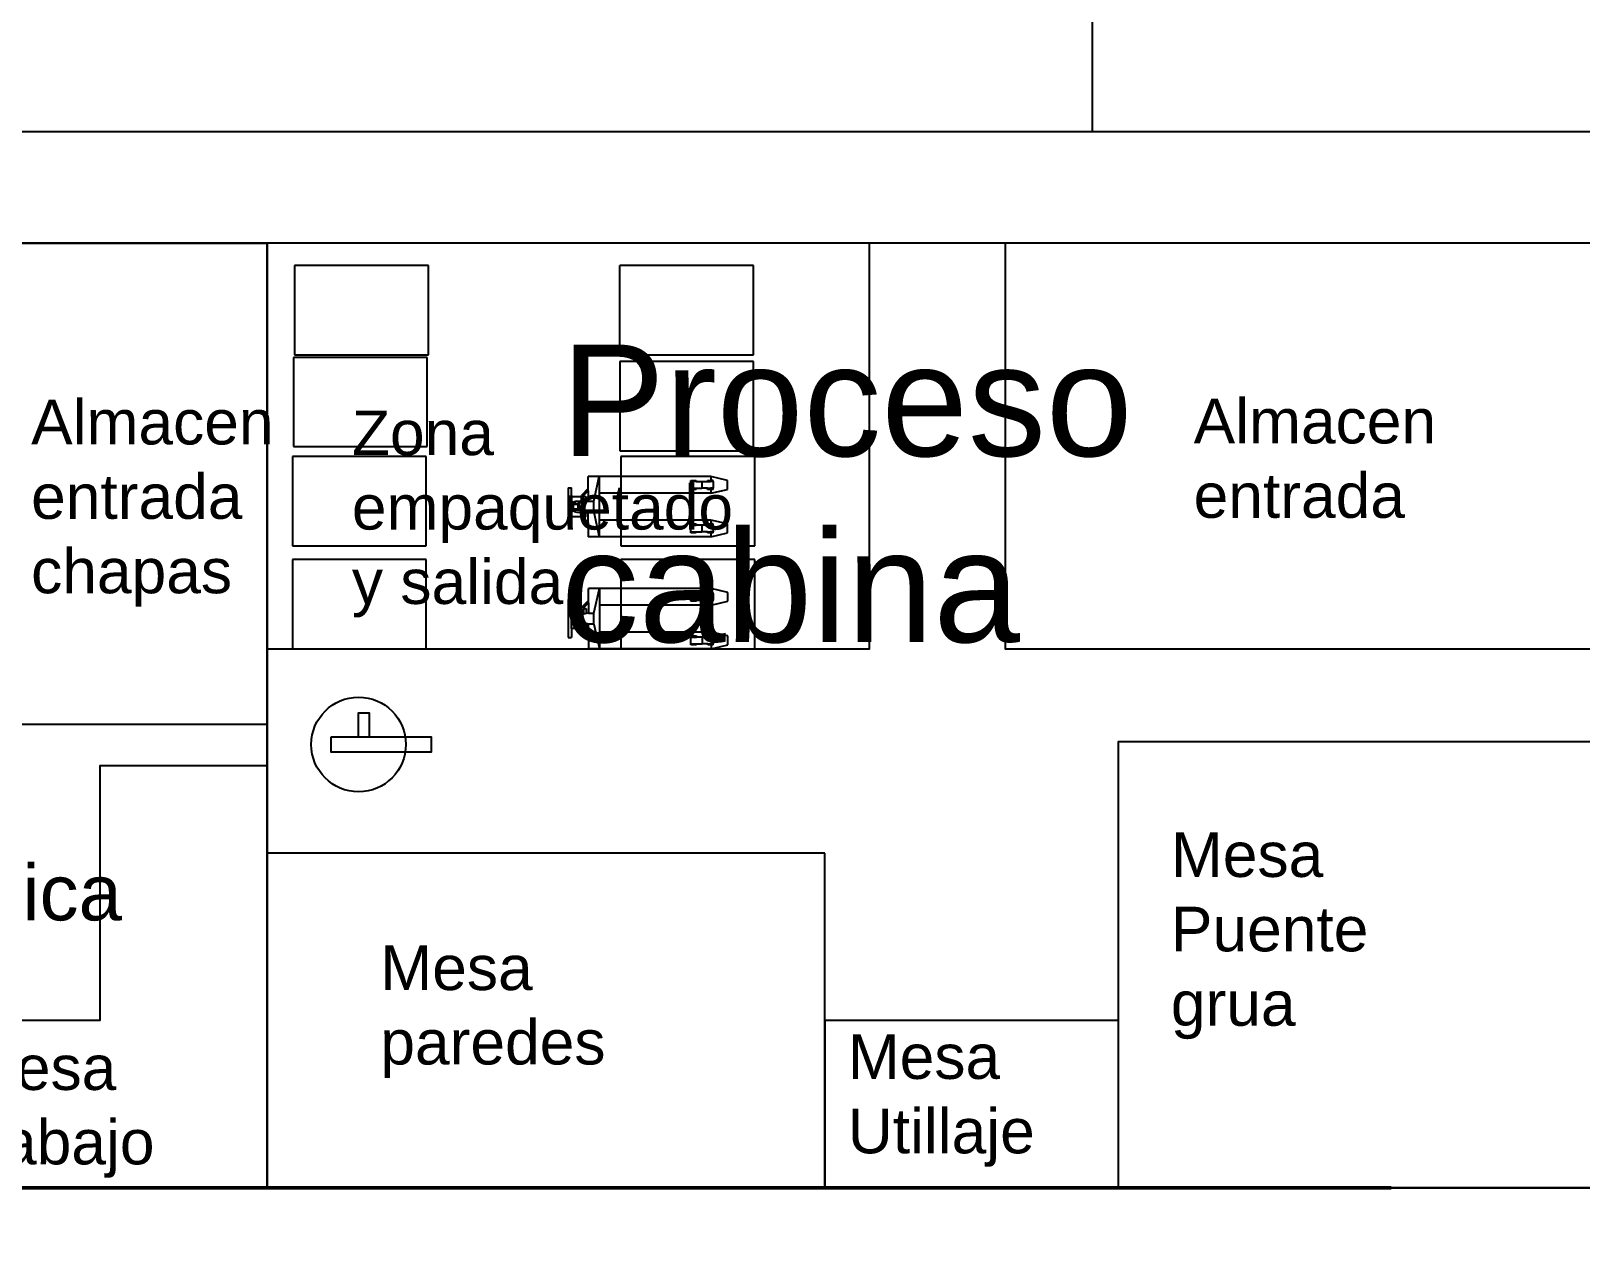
# Model space of a CAD drawing. Header units: millimetres. Extents: x 3051.7 to 3117.6, y 1576.4 to 1673.3.
# Drawn here: x 3089.74 to 3103.64, y 1587.99 to 1598.93 of the extents above; entities that cross this region are included whole.
import ezdxf

# ---------------------------------------------------------------- set-up
doc = ezdxf.new("R2010")
doc.units = ezdxf.units.MM
doc.layers.add('1º piso paredes', color=50, linetype='Continuous', lineweight=50)
for name, color, linetype in [('AR_Maquinas', 140, 'Continuous'), ('Edges', 7, 'Continuous'), ('Evacuacion 1er piso', 90, 'Continuous'), ('Muebles_Fabrica', 7, 'Continuous'), ('Zonas_Fabrica', 10, 'Continuous')]:
    doc.layers.add(name, color=color, linetype=linetype)
doc.styles.get("Standard").update_dxf_attribs({"font": 'arial.ttf'})

# ---------------------------------------------------------------- blocks, each defined once
blk = doc.blocks.new('pallet jackpl')
at = {"layer": 'Edges'}
for p, q in [((3.086, 3.498), (3.116, 3.498)), ((3.086, 3.498), (3.086, 3.158)), ((3.116, 3.418), (3.116, 3.498)), ((3.266, 3.49), (3.206, 3.428)), ((3.366, 3.598), (3.266, 3.598)), ((3.266, 3.49), (3.266, 3.598)), ((3.266, 3.469), (3.266, 3.49)), ((3.316, 3.378), (3.366, 3.598)), ((4.366, 3.598), (3.366, 3.598)), ((3.366, 3.598), (3.366, 3.448)), ((4.186, 3.563), (4.21, 3.563)), ((4.186, 3.553), (4.186, 3.563)), ((4.186, 3.493), (4.186, 3.553)), ((4.186, 3.553), (4.21, 3.553)), ((4.186, 3.483), (4.186, 3.493)), ((4.186, 3.493), (4.21, 3.493)), ((4.21, 3.483), (4.186, 3.483)), ((4.21, 3.563), (4.21, 3.553)), ((4.21, 3.563), (4.236, 3.563)), ((4.236, 3.553), (4.21, 3.553)), ((4.21, 3.483), (4.21, 3.493)), ((4.21, 3.493), (4.236, 3.493)), ((4.236, 3.483), (4.21, 3.483)), ((4.236, 3.563), (4.236, 3.553)), ((4.236, 3.553), (4.286, 3.553)), ((4.236, 3.483), (4.236, 3.493)), ((4.236, 3.493), (4.286, 3.493)), ((4.286, 3.553), (4.286, 3.493)), ((4.286, 3.553), (4.336, 3.553)), ((4.336, 3.493), (4.286, 3.493)), ((4.336, 3.563), (4.336, 3.553)), ((4.336, 3.563), (4.362, 3.563)), ((4.336, 3.553), (4.362, 3.553)), ((4.336, 3.493), (4.362, 3.493)), ((4.336, 3.483), (4.336, 3.493)), ((4.362, 3.483), (4.336, 3.483)), ((4.362, 3.553), (4.362, 3.563)), ((4.362, 3.563), (4.366, 3.563)), ((4.386, 3.553), (4.362, 3.553)), ((4.362, 3.483), (4.362, 3.493)), ((4.386, 3.493), (4.362, 3.493)), ((4.366, 3.483), (4.362, 3.483)), ((4.366, 3.598), (4.366, 3.563)), ((4.516, 3.563), (4.366, 3.598)), ((4.386, 3.563), (4.366, 3.563)), ((4.366, 3.448), (4.516, 3.483)), ((4.366, 3.483), (4.366, 3.448)), ((4.386, 3.483), (4.366, 3.483)), ((4.386, 3.553), (4.386, 3.563)), ((4.386, 3.553), (4.386, 3.493)), ((4.386, 3.483), (4.386, 3.493)), ((4.516, 3.483), (4.516, 3.563)), ((3.116, 3.368), (3.116, 3.418)), ((3.116, 3.418), (3.206, 3.418)), ((3.116, 3.358), (3.116, 3.368)), ((3.138, 3.368), (3.116, 3.368)), ((3.128, 3.358), (3.116, 3.358)), ((3.116, 3.348), (3.116, 3.358)), ((3.116, 3.348), (3.123, 3.345)), ((3.116, 3.343), (3.116, 3.348)), ((3.123, 3.345), (3.116, 3.343)), ((3.116, 3.313), (3.116, 3.343)), ((3.136, 3.348), (3.123, 3.345)), ((3.138, 3.368), (3.128, 3.358)), ((3.156, 3.358), (3.128, 3.358)), ((3.136, 3.308), (3.136, 3.348)), ((3.156, 3.348), (3.136, 3.348)), ((3.141, 3.372), (3.138, 3.368)), ((3.166, 3.378), (3.141, 3.372)), ((3.156, 3.358), (3.156, 3.348)), ((3.156, 3.358), (3.176, 3.358)), ((3.176, 3.348), (3.156, 3.348)), ((3.166, 3.378), (3.206, 3.378)), ((3.176, 3.358), (3.176, 3.348)), ((3.186, 3.358), (3.176, 3.358)), ((3.176, 3.308), (3.176, 3.348)), ((3.176, 3.348), (3.186, 3.348)), ((3.216, 3.366), (3.186, 3.359)), ((3.186, 3.359), (3.186, 3.358)), ((3.186, 3.358), (3.186, 3.348)), ((3.186, 3.348), (3.186, 3.308)), ((3.206, 3.418), (3.206, 3.428)), ((3.226, 3.428), (3.206, 3.428)), ((3.206, 3.378), (3.206, 3.418)), ((3.206, 3.378), (3.216, 3.378)), ((3.216, 3.378), (3.216, 3.366)), ((3.226, 3.369), (3.216, 3.366)), ((3.266, 3.469), (3.226, 3.428)), ((3.226, 3.418), (3.226, 3.428)), ((3.226, 3.369), (3.226, 3.418)), ((3.226, 3.418), (3.246, 3.418)), ((3.246, 3.373), (3.226, 3.369)), ((3.246, 3.418), (3.246, 3.373)), ((3.266, 3.378), (3.246, 3.373)), ((3.266, 3.469), (3.266, 3.378)), ((3.266, 3.378), (3.316, 3.378)), ((3.316, 3.278), (3.316, 3.378)), ((3.366, 3.448), (3.366, 3.208)), ((4.366, 3.448), (3.366, 3.448)), ((3.116, 3.313), (3.123, 3.311)), ((3.116, 3.308), (3.116, 3.313)), ((3.123, 3.311), (3.116, 3.308)), ((3.116, 3.298), (3.116, 3.308)), ((3.128, 3.298), (3.116, 3.298)), ((3.116, 3.288), (3.116, 3.298)), ((3.116, 3.238), (3.116, 3.288)), ((3.138, 3.288), (3.116, 3.288)), ((3.206, 3.238), (3.116, 3.238)), ((3.116, 3.238), (3.116, 3.158)), ((3.123, 3.311), (3.136, 3.308)), ((3.128, 3.298), (3.138, 3.288)), ((3.156, 3.298), (3.128, 3.298)), ((3.136, 3.308), (3.156, 3.308)), ((3.138, 3.288), (3.141, 3.285)), ((3.141, 3.285), (3.166, 3.278)), ((3.156, 3.308), (3.156, 3.298)), ((3.156, 3.308), (3.176, 3.308)), ((3.176, 3.298), (3.156, 3.298)), ((3.166, 3.278), (3.206, 3.278)), ((3.176, 3.308), (3.176, 3.298)), ((3.176, 3.308), (3.186, 3.308)), ((3.186, 3.298), (3.176, 3.298)), ((3.186, 3.308), (3.186, 3.298)), ((3.216, 3.29), (3.186, 3.298)), ((3.186, 3.298), (3.186, 3.298)), ((3.206, 3.278), (3.206, 3.238)), ((3.216, 3.278), (3.206, 3.278)), ((3.206, 3.238), (3.206, 3.228)), ((3.266, 3.167), (3.206, 3.228)), ((3.206, 3.228), (3.226, 3.228)), ((3.216, 3.29), (3.216, 3.278)), ((3.226, 3.288), (3.216, 3.29)), ((3.226, 3.238), (3.226, 3.288)), ((3.246, 3.283), (3.226, 3.288)), ((3.226, 3.228), (3.226, 3.238)), ((3.226, 3.238), (3.246, 3.238)), ((3.266, 3.187), (3.226, 3.228)), ((3.246, 3.238), (3.246, 3.283)), ((3.266, 3.278), (3.246, 3.283)), ((3.316, 3.278), (3.266, 3.278)), ((3.266, 3.187), (3.266, 3.278)), ((3.316, 3.278), (3.366, 3.058)), ((4.366, 3.208), (3.366, 3.208)), ((3.366, 3.208), (3.366, 3.058)), ((4.516, 3.173), (4.366, 3.208)), ((4.366, 3.208), (4.366, 3.173)), ((3.086, 3.158), (3.116, 3.158)), ((3.266, 3.187), (3.266, 3.167)), ((3.266, 3.167), (3.266, 3.058)), ((3.366, 3.058), (3.266, 3.058)), ((4.366, 3.058), (3.366, 3.058)), ((4.186, 3.173), (4.21, 3.173)), ((4.186, 3.163), (4.186, 3.173)), ((4.186, 3.103), (4.186, 3.163)), ((4.186, 3.163), (4.21, 3.163)), ((4.186, 3.093), (4.186, 3.103)), ((4.186, 3.103), (4.21, 3.103)), ((4.21, 3.093), (4.186, 3.093)), ((4.21, 3.173), (4.21, 3.163)), ((4.21, 3.173), (4.236, 3.173)), ((4.21, 3.163), (4.236, 3.163)), ((4.21, 3.093), (4.21, 3.103)), ((4.21, 3.103), (4.236, 3.103)), ((4.236, 3.093), (4.21, 3.093)), ((4.236, 3.173), (4.236, 3.163)), ((4.286, 3.163), (4.236, 3.163)), ((4.236, 3.093), (4.236, 3.103)), ((4.236, 3.103), (4.286, 3.103)), ((4.286, 3.163), (4.286, 3.103)), ((4.336, 3.163), (4.286, 3.163)), ((4.336, 3.103), (4.286, 3.103)), ((4.336, 3.163), (4.336, 3.173)), ((4.336, 3.173), (4.362, 3.173)), ((4.336, 3.163), (4.362, 3.163)), ((4.336, 3.093), (4.336, 3.103)), ((4.336, 3.103), (4.362, 3.103)), ((4.362, 3.093), (4.336, 3.093)), ((4.362, 3.163), (4.362, 3.173)), ((4.362, 3.173), (4.366, 3.173)), ((4.362, 3.163), (4.386, 3.163)), ((4.362, 3.093), (4.362, 3.103)), ((4.386, 3.103), (4.362, 3.103)), ((4.366, 3.093), (4.362, 3.093)), ((4.386, 3.173), (4.366, 3.173)), ((4.386, 3.093), (4.366, 3.093)), ((4.366, 3.093), (4.366, 3.058)), ((4.366, 3.058), (4.516, 3.093)), ((4.386, 3.163), (4.386, 3.173)), ((4.386, 3.163), (4.386, 3.103)), ((4.386, 3.093), (4.386, 3.103)), ((4.516, 3.093), (4.516, 3.173))]:
    blk.add_line(p, q, dxfattribs=at)

msp = doc.modelspace()

# ---------------------------------------------------------------- linework, layer by layer
at = {"layer": '1º piso paredes'}
msp.add_line((3088.583, 1588.561), (3101.94, 1588.561), dxfattribs=at)
at = {"layer": 'AR_Maquinas'}
for points in [[(3091.86, 1597.029), (3091.86, 1592.715), (3089.367, 1592.715), (3089.367, 1597.029), (3091.86, 1597.029)], [(3097.262, 1597.029), (3091.86, 1597.029), (3091.86, 1593.393), (3097.262, 1593.393), (3097.262, 1597.029)], [(3104.478, 1592.561), (3104.478, 1588.561), (3099.493, 1588.561), (3099.493, 1592.561), (3104.478, 1592.561)], [(3088.583, 1590.062), (3088.583, 1588.561), (3091.86, 1588.561), (3091.86, 1592.344), (3090.36, 1592.344), (3090.36, 1590.062), (3088.583, 1590.062)], [(3096.86, 1591.561), (3091.86, 1591.561), (3091.86, 1588.561), (3096.86, 1588.561), (3096.86, 1591.561)], [(3096.86, 1590.061), (3096.86, 1588.561), (3099.493, 1588.561), (3099.493, 1590.061), (3096.86, 1590.061)]]:
    msp.add_lwpolyline(points, dxfattribs=at)
msp.add_lwpolyline([(3104.478, 1597.029), (3098.478, 1597.029), (3098.478, 1593.393), (3104.478, 1593.393)], close=True, dxfattribs=at)
at = {"layer": 'Evacuacion 1er piso'}
msp.add_line((3099.258, 1613.472), (3099.258, 1598.029), dxfattribs=at)
msp.add_lwpolyline([(3076.845, 1598.029), (3105.449, 1598.029), (3105.449, 1582.162)], dxfattribs=at)
for points in [[(3092.676, 1592.603), (3092.78, 1592.603), (3092.78, 1592.816), (3092.676, 1592.816)], [(3092.434, 1592.603), (3093.332, 1592.603), (3093.332, 1592.467), (3092.434, 1592.467)]]:
    msp.add_lwpolyline(points, close=True, dxfattribs=at)
msp.add_circle((3092.681, 1592.535), 0.424, dxfattribs=at)
at = {"layer": 'Muebles_Fabrica'}
for p, q in [((3093.307, 1596.827), (3092.107, 1596.827)), ((3092.107, 1596.827), (3092.107, 1596.027)), ((3093.307, 1596.027), (3093.307, 1596.827)), ((3095.023, 1596.027), (3095.023, 1596.827)), ((3096.223, 1596.827), (3095.023, 1596.827)), ((3096.223, 1596.027), (3096.223, 1596.827)), ((3093.297, 1596.004), (3092.097, 1596.004)), ((3092.097, 1596.004), (3092.097, 1595.204)), ((3092.107, 1596.027), (3093.307, 1596.027)), ((3093.297, 1595.204), (3093.297, 1596.004)), ((3095.023, 1596.027), (3096.223, 1596.027)), ((3096.223, 1595.966), (3095.023, 1595.966)), ((3095.023, 1595.966), (3095.023, 1595.166)), ((3096.223, 1595.166), (3096.223, 1595.966)), ((3093.288, 1595.115), (3092.088, 1595.115)), ((3092.088, 1595.115), (3092.088, 1594.315)), ((3092.097, 1595.204), (3093.297, 1595.204)), ((3093.288, 1594.315), (3093.288, 1595.115)), ((3095.023, 1595.166), (3096.223, 1595.166)), ((3096.233, 1595.115), (3095.033, 1595.115)), ((3095.033, 1595.115), (3095.033, 1594.315)), ((3096.233, 1594.315), (3096.233, 1595.115)), ((3092.088, 1594.315), (3093.288, 1594.315)), ((3095.033, 1594.315), (3096.233, 1594.315)), ((3093.288, 1594.193), (3092.088, 1594.193)), ((3092.088, 1594.193), (3092.088, 1593.393)), ((3093.288, 1593.393), (3093.288, 1594.193)), ((3096.233, 1594.193), (3095.033, 1594.193)), ((3095.033, 1594.193), (3095.033, 1593.393)), ((3096.233, 1593.393), (3096.233, 1594.193)), ((3092.088, 1593.393), (3093.288, 1593.393)), ((3095.033, 1593.393), (3096.233, 1593.393))]:
    msp.add_line(p, q, dxfattribs=at)
at = {"layer": 'Zonas_Fabrica'}
for points in [[(3084.34, 1597.029), (3084.34, 1595.37), (3084.34, 1595.37), (3084.34, 1591.561), (3085.75, 1591.561), (3085.75, 1588.561), (3091.86, 1588.561), (3091.86, 1597.029), (3084.34, 1597.029)], [(3091.86, 1597.029), (3091.86, 1588.561), (3104.478, 1588.561), (3104.478, 1597.029), (3090.473, 1597.029)]]:
    msp.add_lwpolyline(points, dxfattribs=at)

# ---------------------------------------------------------------- block references
at = {"layer": 'Muebles_Fabrica'}
for p in [(3091.473, 1591.338), (3091.475, 1590.335)]:
    msp.add_blockref('pallet jackpl', p, dxfattribs=at)

# ---------------------------------------------------------------- texts
at = {"layer": 'AR_Maquinas', "char_height": 0.4, "attachment_point": 1}
for s, insert in [('Almacen entrada chapas', (3089.745, 1595.624)), ('Almacen entrada', (3100.168, 1595.633)), ('Zona empaquetado y salida', (3092.621, 1595.528)), ('Mesa Puente grua', (3099.964, 1591.748)), ('Mesa paredes', (3092.876, 1590.734)), ('Mesa trabajo', (3089.143, 1589.839)), ('Mesa Utillaje', (3097.067, 1589.938))]:
    msp.add_mtext_dynamic_manual_height_columns(s, width=2.82228, gutter_width=12.5, heights=[0], dxfattribs=dict(at, insert=insert))
at = {"layer": 'Zonas_Fabrica', "attachment_point": 1}
for s, heights, insert, char_height in [('Proceso cabina', [0], (3094.496, 1596.119), 1), ('Proceso Electronica', [1.342], (3087.104, 1592.292), 0.5)]:
    msp.add_mtext_dynamic_manual_height_columns(s, width=3.47883, gutter_width=12.5, heights=heights, dxfattribs=dict(at, insert=insert, char_height=char_height))

doc.saveas('drawing.dxf')
